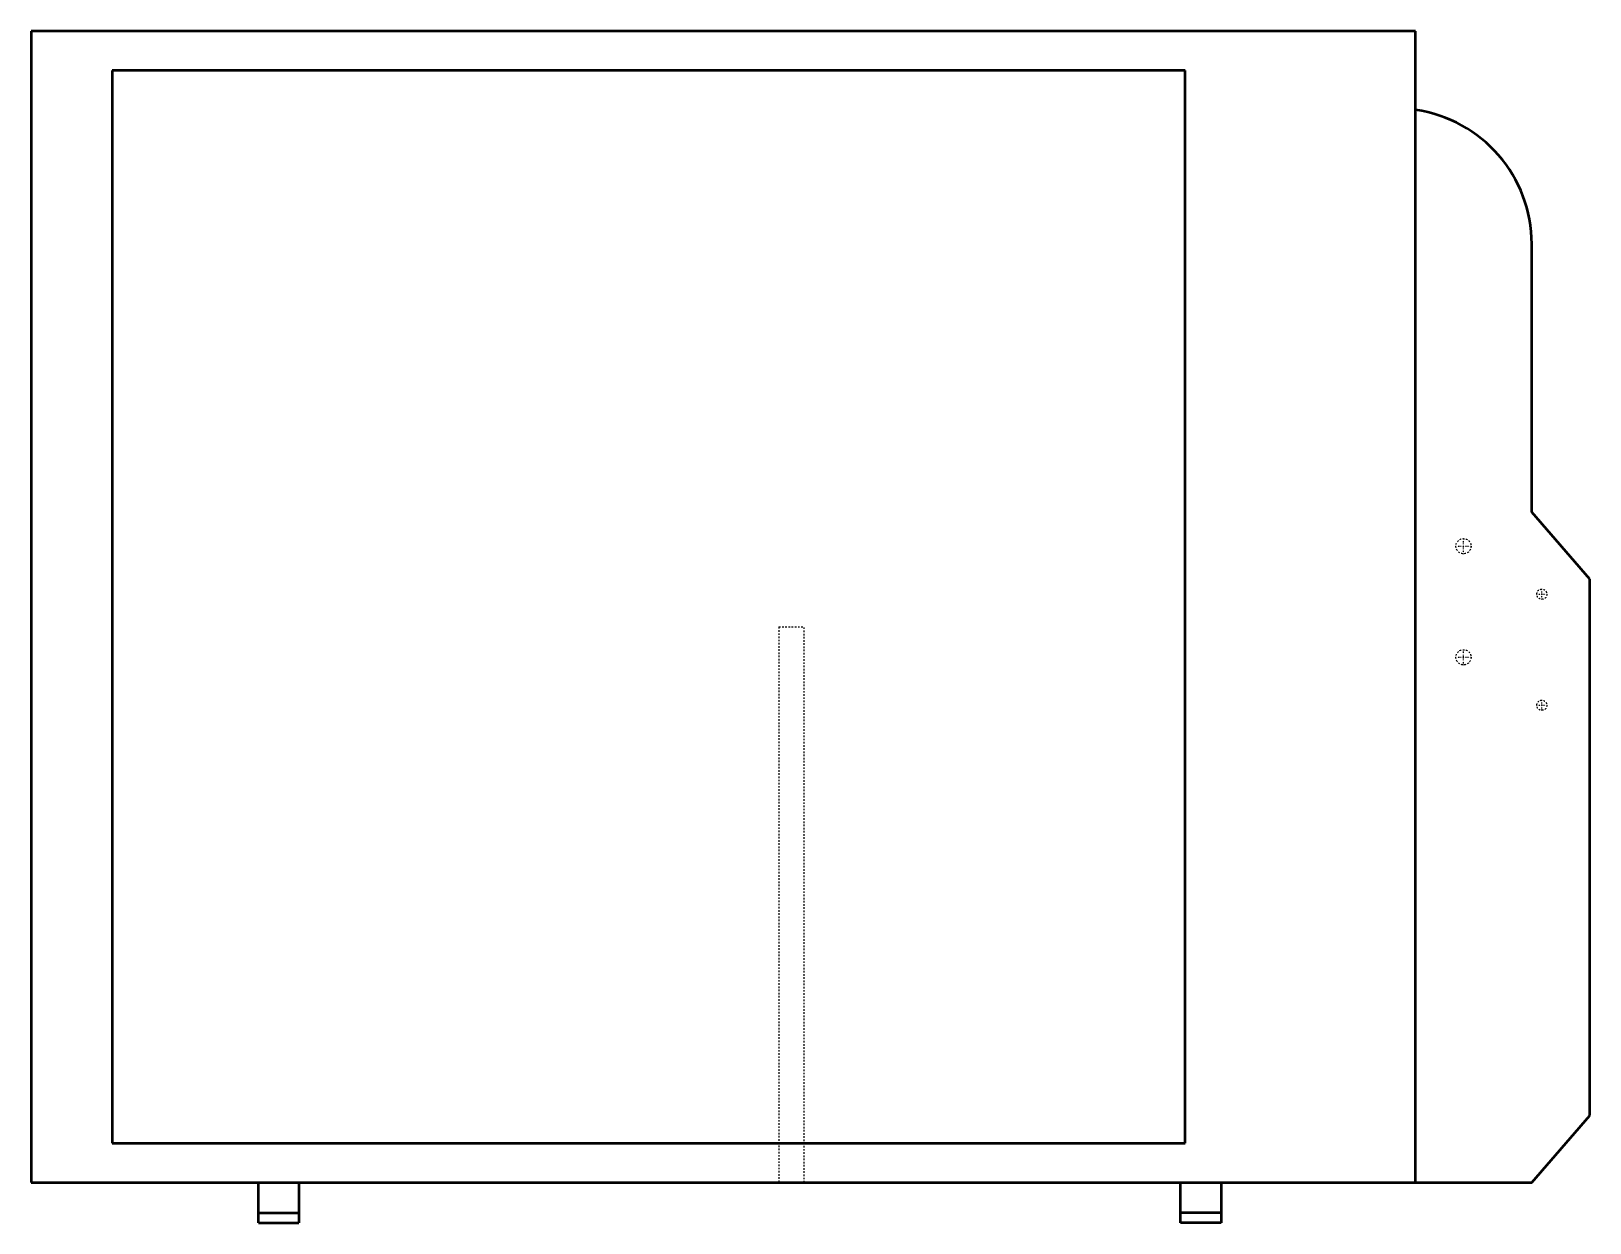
# Model space of a CAD drawing. Header units: millimetres. Extents: x -490 to 490, y 0 to 749.
import ezdxf

# ---------------------------------------------------------------- set-up
doc = ezdxf.new("R2010")
doc.units = ezdxf.units.MM
doc.linetypes.add('Center', pattern=[1.5, 0.45, -0.5, 0.05, -0.5])
doc.linetypes.add('Dashed', pattern=[2, 1, -1])
for name, color, linetype, lineweight in [('AM_0', 7, 'Continuous', 50), ('AM_7', 7, 'Center', 25), ('AM_9', 6, 'Dashed', 25)]:
    doc.layers.add(name, color=color, linetype=linetype, lineweight=lineweight)

# ---------------------------------------------------------------- blocks, each defined once
blk = doc.blocks.new('1_2MXM18AVJU9_PART10_0_in_2MXM18AVJU9_0')
at = {"layer": 'AM_0'}
for p, q in [((380.20625, 749.3), (-489.74375, 749.3)), ((-489.74375, 749.3), (-489.74375, 25.4)), ((380.20625, 25.4), (380.20625, 749.3)), ((-489.74375, 25.4), (380.20625, 25.4))]:
    blk.add_line(p, q, dxfattribs=at)
blk = doc.blocks.new('2_2MXM18AVJU9_PART9_0_in_2MXM18AVJU9_0')
at = {"layer": 'AM_0'}
for p, q in [((453.23, 446.88), (453.23, 615.47)), ((489.74, 404.73), (453.23, 446.88)), ((489.74, 67.55), (489.74, 404.73)), ((453.23, 25.4), (489.74, 67.55)), ((380.21, 25.4), (453.23, 25.4))]:
    blk.add_line(p, q, dxfattribs=at)
blk.add_arc((368.07, 615.47), 85.17, 0, 81.80411, dxfattribs=at)
blk = doc.blocks.new('3_2MXM18AVJU9_PART8_0_in_2MXM18AVJU9_0')
at = {"layer": 'AM_0'}
for p, q in [((-438.94375, 724.535), (-438.94375, 50.165)), ((235.42625, 724.535), (-438.94375, 724.535)), ((235.42625, 50.165), (235.42625, 724.535)), ((-438.94375, 50.165), (235.42625, 50.165))]:
    blk.add_line(p, q, dxfattribs=at)
blk = doc.blocks.new('4_2MXM18AVJU9_PART7_0_in_2MXM18AVJU9_0')
at = {"layer": 'AM_0'}
for p, q in [((-346.86875, 0), (-346.86875, 25.4)), ((-321.46875, 25.4), (-321.46875, 0)), ((-346.86875, 6.35), (-321.46875, 6.35)), ((-346.86875, 0), (-321.46875, 0))]:
    blk.add_line(p, q, dxfattribs=at)
blk = doc.blocks.new('5_2MXM18AVJU9_PART6_0_in_2MXM18AVJU9_0')
at = {"layer": 'AM_0'}
for p, q in [((232.56875, 0), (232.56875, 25.4)), ((257.96875, 25.4), (257.96875, 0)), ((257.96875, 6.35), (232.56875, 6.35)), ((257.96875, 0), (232.56875, 0))]:
    blk.add_line(p, q, dxfattribs=at)
blk = doc.blocks.new('6_2MXM18AVJU9_PART5_0_in_2MXM18AVJU9_0')
at = {"layer": 'AM_9'}
for p, q in [((-19.84375, 374.65), (-3.96875, 374.65)), ((-19.84375, 374.65), (-19.84375, 25.4)), ((-3.96875, 25.4), (-3.96875, 374.65))]:
    blk.add_line(p, q, dxfattribs=at)
blk = doc.blocks.new('7_2MXM18AVJU9_PART4_0_in_2MXM18AVJU9_0')
at = {"layer": 'AM_7'}
for p, q in [((456.2475, 325.4375), (462.915, 325.4375)), ((459.58125, 322.10375), (459.58125, 328.77125))]:
    blk.add_line(p, q, dxfattribs=at)
at = {"layer": 'AM_9'}
blk.add_circle((459.58125, 325.4375), 3.175, dxfattribs=at)
blk = doc.blocks.new('8_2MXM18AVJU9_PART3_0_in_2MXM18AVJU9_0')
at = {"layer": 'AM_7'}
for p, q in [((456.2475, 395.2875), (462.915, 395.2875)), ((459.58125, 391.95375), (459.58125, 398.62125))]:
    blk.add_line(p, q, dxfattribs=at)
at = {"layer": 'AM_9'}
blk.add_circle((459.58125, 395.2875), 3.175, dxfattribs=at)
blk = doc.blocks.new('9_2MXM18AVJU9_PART2_0_in_2MXM18AVJU9_0')
at = {"layer": 'AM_7'}
for p, q in [((405.368125, 355.6), (415.369375, 355.6)), ((410.36875, 350.599375), (410.36875, 360.600625))]:
    blk.add_line(p, q, dxfattribs=at)
at = {"layer": 'AM_9'}
blk.add_circle((410.36875, 355.6), 4.7625, dxfattribs=at)
blk = doc.blocks.new('10_2MXM18AVJU9_PART1_0_in_2MXM18AVJU9_0')
at = {"layer": 'AM_7'}
for p, q in [((405.368125, 425.45), (415.369375, 425.45)), ((410.36875, 420.449375), (410.36875, 430.450625))]:
    blk.add_line(p, q, dxfattribs=at)
at = {"layer": 'AM_9'}
blk.add_circle((410.36875, 425.45), 4.7625, dxfattribs=at)

msp = doc.modelspace()

# ---------------------------------------------------------------- block references
for name in ['1_2MXM18AVJU9_PART10_0_in_2MXM18AVJU9_0', '3_2MXM18AVJU9_PART8_0_in_2MXM18AVJU9_0', '2_2MXM18AVJU9_PART9_0_in_2MXM18AVJU9_0', '10_2MXM18AVJU9_PART1_0_in_2MXM18AVJU9_0', '8_2MXM18AVJU9_PART3_0_in_2MXM18AVJU9_0', '6_2MXM18AVJU9_PART5_0_in_2MXM18AVJU9_0', '9_2MXM18AVJU9_PART2_0_in_2MXM18AVJU9_0', '7_2MXM18AVJU9_PART4_0_in_2MXM18AVJU9_0', '4_2MXM18AVJU9_PART7_0_in_2MXM18AVJU9_0', '5_2MXM18AVJU9_PART6_0_in_2MXM18AVJU9_0']:
    msp.add_blockref(name, (0, 0))

doc.saveas('drawing.dxf')
